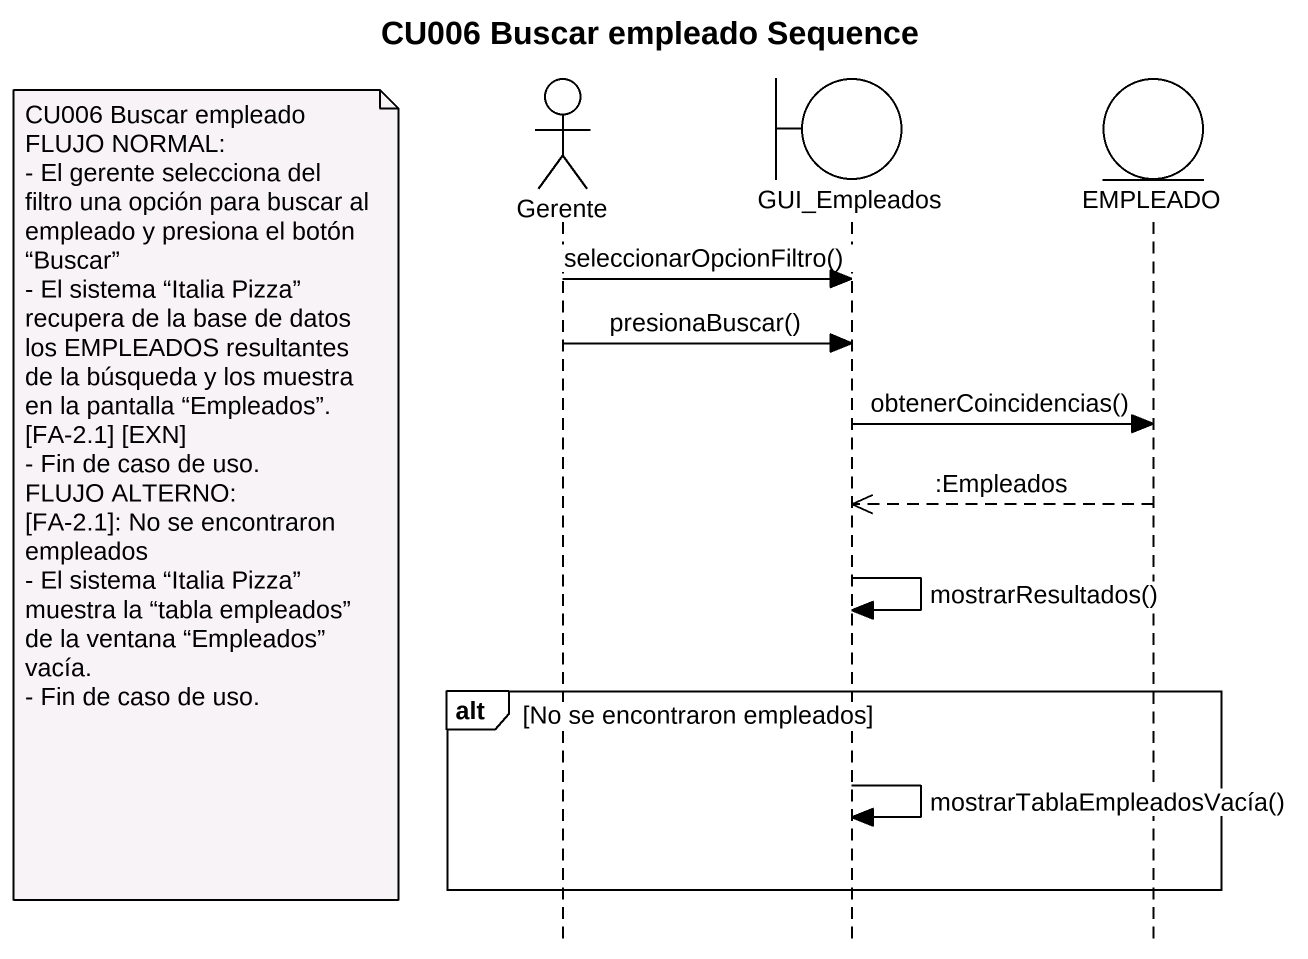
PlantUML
@startuml
title CU006 Buscar empleado Sequence
hide footbox
actor Gerente
boundary GUI_Empleados
entity EMPLEADO

Gerente -> GUI_Empleados : seleccionarOpcionFiltro()
Gerente -> GUI_Empleados : presionaBuscar()
GUI_Empleados -> EMPLEADO : obtenerCoincidencias()
note left of Gerente
  CU006 Buscar empleado
  FLUJO NORMAL:
  - El gerente selecciona del filtro una opción para buscar al empleado y presiona el botón “Buscar”
  - El sistema “Italia Pizza” recupera de la base de datos los EMPLEADOS resultantes de la búsqueda y los muestra en la pantalla “Empleados”. [FA-2.1] [EXN]
  - Fin de caso de uso.
  FLUJO ALTERNO:
  [FA-2.1]: No se encontraron empleados
  - El sistema “Italia Pizza” muestra la “tabla empleados” de la ventana “Empleados” vacía.
  - Fin de caso de uso.
end note
EMPLEADO -->> GUI_Empleados : :Empleados
GUI_Empleados -> GUI_Empleados : mostrarResultados()
alt No se encontraron empleados
  GUI_Empleados -> GUI_Empleados : mostrarTablaEmpleadosVacía()
end
@enduml
